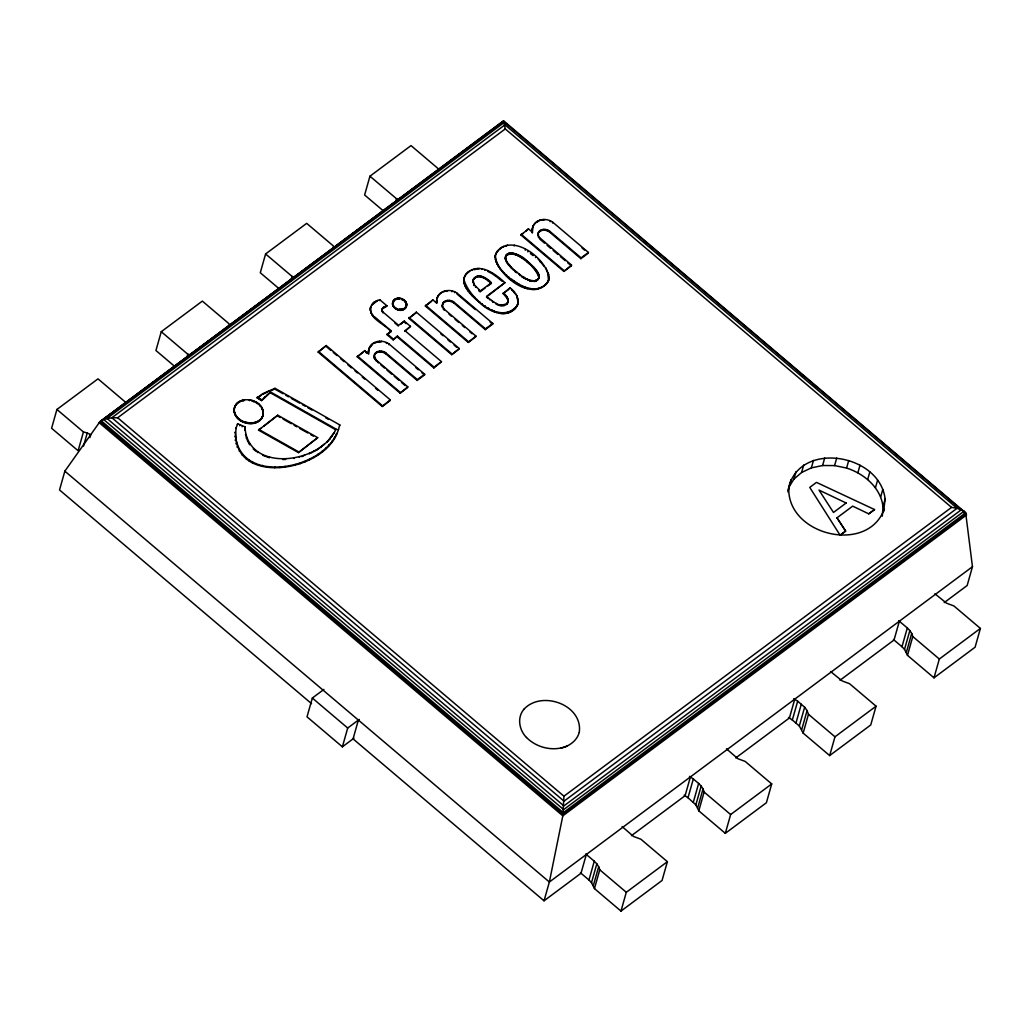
<?xml version="1.0" encoding="UTF-8"?>
<svg xmlns="http://www.w3.org/2000/svg" width="1032" height="1032" viewBox="0 0 1032 1032"><rect width="100%" height="100%" fill="white"/><g stroke="black" fill="none" stroke-linecap="round" stroke-linejoin="round"><path stroke-width="1.5" d="M505.216 258.271L505.422 256.916L505.809 260.67C503.461 247.022 522.527 255.123 526.939 260.98C531.325 264.695 535.982 268.578 538.498 273.854C540.755 276.757 535.763 282.794 538.988 277.453M538.885 277.608C535.905 266.359 514.439 247.615 505.538 256.31M234.096 410.826C234.522 392.779 266.372 398.558 262.966 415.161L263.186 414.413L262.747 416.128L262.954 415.38C258.464 430.331 231.452 423.185 234.432 408.092L234.212 408.84M262.992 410.388L263.083 414.18L263.302 413.419M392.508 304.014L395.011 299.19C401.345 294.597 411.781 304.659 403.718 309.484C397.513 313.276 388.058 304.182 395.011 299.19M406.402 302.931L405.679 307.858M518.064 302.44L516.748 295.449L510.143 287.747L503.126 293.565L507.151 298.132L508.131 301.615L507.357 297.384L503.332 292.817M518.27 301.692L517.974 303.189L517.742 298.132M270.384 392.779L335.774 429.802L335.993 429.041L270.59 392.031L261.56 400.584L257.136 397.875L262.786 393.682L275.002 388.303L339.799 424.926L338.277 429.97L338.483 429.222C327.015 473.095 228.291 488.084 236.16 427.738L235.954 428.486L237.618 423.765L244.945 426.809C247.358 472.721 317.147 464.116 334.278 432.382L327.067 442.212L327.273 441.464M336.522 434.137L336.742 433.375C320.849 470.915 236.444 485.827 235.322 431.879L235.103 432.627M495.076 257.561L495.786 253.795L495.566 254.543C509.034 229.362 550.959 260.038 548.521 280.717C533.944 304.169 495.837 275.183 495.386 255.278L495.179 256.026M548.521 280.717L548.315 272.422M579.287 732.269C583.028 704.83 541.8 690.021 524.062 709.1M882.308 516.168L883.005 506.635L885.121 499.127C879.896 452.764 796.781 440.019 788.113 490.329M883.573 511.653L885.121 499.127M368.476 350.725L368.682 349.977L368.334 353.434L369.017 348.674L368.811 349.422C371.004 340.805 382.524 339.051 389.025 343.978L424.668 374.203L424.462 374.951L417.16 380.395L385.942 353.912C382.678 351.086 376.28 350.841 374.293 355.279C375.596 350.171 382.769 350.119 386.149 353.163L417.38 379.647L417.16 380.395M436.446 301.292L436.652 300.544L436.459 302.66L437.155 297.9L436.936 298.648C439.142 290.031 450.662 288.289 457.15 293.217L492.793 323.442L492.587 324.19L485.285 329.621L454.067 303.15C450.803 300.325 444.405 300.08 442.431 304.517C443.734 299.409 450.894 299.345 454.273 302.402L485.504 328.873L485.285 329.621M532.215 228.962L532.435 228.214L532.28 233.051L532.77 226.911L532.551 227.672C534.757 219.055 546.276 217.3 552.765 222.228L588.408 252.453L588.201 253.201L580.9 258.645L549.682 232.161C546.663 229.659 541.516 229.143 538.743 232.277L538.949 231.529C541.723 228.395 546.87 228.91 549.901 231.413L581.119 257.884L580.9 258.645M370.269 309.11L370.682 306.955C368.334 319.094 385.181 323.906 390.973 331.659L386.987 334.626L393.166 339.863L397.423 336.11L434.085 367.198L433.866 367.947L397.204 336.858M517.238 305.343C509.176 320.397 488.42 311.832 479.416 302.35C471.082 295.668 456.428 281.865 468.386 271.816C480.86 262.734 495.683 274.177 504.932 282.665L486.446 297.035L488.188 298.519L486.653 296.287L504.932 282.665M381.84 310.555L382.214 308.878L381.995 311.509L382.059 309.806M378.434 362.877L374.268 358.13L374.513 354.531M442.186 305.911L442.393 305.162L442.393 307.368L442.638 303.769M537.801 234.922L538.253 232.78L538.678 237.786L538.007 234.174M517.806 303.872L518.193 302.428M787.906 491.954L790.963 479.738M507.86 302.66L508.067 301.912L506.235 304.737L508.35 300.854M56.915 409.459L51.6 428.254L78.122 450.752L83.437 431.957L56.915 409.459L98.001 378.847L124.524 401.345L125.401 403.744M944.203 602.624L967.152 585.518L972.467 566.723L965.668 512.827L503.99 121.131L99.988 421.637L64.848 471.16L59.533 489.955L311.548 703.669M83.553 446.03L87.23 433.014L83.437 431.957M89.939 437.568L90.764 434.678L87.23 433.014M229.594 325.648L228.859 323.596L202.337 301.099L161.263 331.711L155.935 350.506L175.234 366.863M186.96 357.098L187.785 354.208L161.263 331.711M333.929 247.886L333.207 245.835L306.685 223.351L265.598 253.962L260.283 272.745L279.569 289.115M234.664 407.124L234.445 407.872L234.999 406.195M234.096 409.833L234.316 409.072M234.78 406.943L235.438 405.292M235.219 406.053L235.98 404.441M234.187 411.845L234.303 410.078M235.773 405.202L236.625 403.654M234.406 412.865L234.406 411.097M236.405 404.402L237.36 402.906M234.728 413.871L234.612 412.103M237.141 403.667L238.173 402.235M235.141 414.864L234.935 413.123M235.67 415.832L235.361 414.116M240.056 401.087L239.837 401.848L240.882 401.383M236.302 416.773L235.889 415.083M237.025 417.689L236.509 416.025M242.198 400.261L241.978 401.009L244.326 400.519M237.824 418.553L237.231 416.941M243.139 400.726L243.346 399.965M237.412 424.513L237.618 423.765M238.715 419.366L238.044 417.792M234.896 436.884L235.103 436.136M239.682 420.127L238.934 418.618M235.206 440.342L235.425 439.593M240.714 420.811L239.888 419.366M239.721 425.764L239.94 425.016M241.798 421.443L240.92 420.063M235.941 443.799L236.16 443.05M242.946 421.998L242.017 420.695M249.538 399.81L249.331 400.571L250.802 400.055M242.185 426.784L242.391 426.035M237.102 447.23L237.308 446.482M244.132 422.488L243.165 421.25M245.358 422.888L245.564 422.14L244.352 421.727M251.834 401.113L252.053 400.364M244.945 426.809L244.765 430.047L244.971 429.299M246.596 423.197L246.816 422.449C252.582 423.804 260 422.153 262.618 416.309L262.399 417.057M239.321 451.319L239.527 450.571M247.861 423.442L248.067 422.681M254.453 401.255L254.246 402.003L253.059 401.525M245.474 434.317L247.822 441.632M249.125 423.584L249.344 422.836M255.601 401.809L256.478 403.19L256.684 402.428M250.389 423.636L250.595 422.888M246.338 438.381L246.558 437.632M290.895 280.781L292.12 276.447L265.598 253.962M242.249 455.164L242.468 454.415M251.64 423.61L251.847 422.862M258.684 398.687L258.89 397.939L257.342 397.127M257.51 403.886L257.716 403.125M252.866 423.494L253.072 422.733M258.684 403.886L260.167 406.311L260.387 405.563M260.167 399.59L258.89 397.939M254.053 423.288L254.272 422.527M262.786 393.682L262.567 394.43L267.288 392.083M255.201 422.991L255.42 422.243M261.56 400.584L270.59 392.031M245.835 458.685L246.055 457.924M249.925 444.031L249.705 444.779L248.454 442.676M256.31 422.617L256.517 421.869M261.096 406.466L262.463 410.13L262.683 409.382M257.355 422.153L257.561 421.404M264.36 397.888L264.579 397.139M261.509 408.169L261.728 407.421M258.322 421.624L258.542 420.875M262.038 409.136L262.257 408.388M259.226 421.017L259.445 420.269M260.051 420.347L260.257 419.585M267.314 395.282L267.52 394.534M248.983 460.853L249.202 460.104M268.681 390.741L268.475 391.489L274.796 389.064L283.065 393.734M260.774 419.598L260.993 418.85M262.992 412.155L263.212 411.407M261.418 418.798L261.638 418.05M263.096 413.174L263.315 412.413M258.516 430.138L277.763 415.212L317.701 437.671L298.454 452.609L258.516 430.138L261.057 428.254M261.96 417.96L262.18 417.199M252.376 462.762L252.582 462.001M274.796 389.064L275.002 388.303M257.703 452.571L257.923 451.822M255.962 464.361L256.168 463.613M263.147 454.635L262.941 455.383L269.391 457.757L269.61 457.008M262.115 466.154L262.322 465.406M263.599 426.358L277.763 415.212M268.397 467.29L268.604 466.529M274.693 467.728L274.912 466.98M279.84 467.56L280.046 466.812M283.116 458.814L282.897 459.562L285.722 459.421M284.897 467.083L285.116 466.335M318.179 352.144L326.241 345.552L390.29 399.861L390.083 400.61L382.214 406.479L318.179 352.144L326.241 345.552M438.278 170.138L437.542 168.087L411.02 145.602L369.946 176.201L364.618 194.996L383.917 211.354M289.85 466.296L290.057 465.535M294.055 458.556L294.275 457.808M298.454 452.609L317.701 437.671M295.062 465.187L295.281 464.439M299.396 457.421L299.603 456.673M300.106 463.742L300.312 462.994M304.711 455.112L301.95 456.647M304.93 461.975L305.15 461.227M309.329 453.899L309.536 453.151M309.536 459.898L309.742 459.15M314.05 450.803L313.844 451.552L317.521 449.552L324.358 444.121M313.87 457.524L314.076 456.763M317.521 449.552L317.727 448.804M317.908 454.854L318.127 454.093M320.952 447.333L321.171 446.572M321.894 452.003L322.113 451.255M325.557 448.894L325.777 448.133M395.243 203.033L396.469 198.699L369.946 176.201M329.698 439.361L329.918 438.613M328.873 445.527L329.079 444.779M332.046 436.33L332.252 435.581M331.814 441.928L332.033 441.18M377.751 300.428L373.945 302.273L371.649 305.124L377.751 300.428L379.892 299.835L387.026 305.885L382.446 308.813L383.646 307.188L387.026 305.885M374.048 356.685L374.268 355.924L376.216 360.065L407.795 386.845L407.575 387.593L400.119 393.153L357.214 356.775L364.696 350.609L368.747 354.053L368.553 352.673M370.32 310.555L370.488 308.362M334.368 438.123L334.587 437.375M372.578 304.001L372.797 303.253M371.03 313.07L370.54 309.806M373.739 303.021L373.945 302.273M339.593 425.674L339.799 424.926M375.545 302.002L375.764 301.241M372.423 315.482L371.236 312.322M364.696 350.609L366.515 353.086M374.435 317.624L372.642 314.721M379.673 300.583L379.892 299.835M369.533 347.436L369.327 348.184L373.339 343.204M368.308 352.067L368.527 351.306M370.011 347.01L370.217 346.262M370.862 345.913L371.068 345.165M371.855 344.92L372.075 344.172M382.911 308.349L383.117 307.601M383.44 307.936L383.646 307.188M382.717 311.703L382.872 312.877L382.201 310.761M384.02 307.588L384.227 306.827M374.784 342.405L374.564 343.153L376.151 342.534M384.872 307.149L385.078 306.401M385.8 306.839L386.02 306.078M377.918 341.386L377.712 342.134L381.053 342.005L381.272 341.257M374.99 354.028L375.209 353.279M374.268 358.13L374.487 357.382M376.087 353.008L376.306 352.247M379.35 341.966L379.57 341.205M374.938 359.536L375.145 358.788M377.518 352.273L377.725 351.525M376.009 360.826L376.216 360.065M392.508 303.537L393.257 300.957M393.308 301.305L393.527 300.557M379.183 351.886L379.389 351.138M392.547 304.505L392.715 303.266M393.618 300.918L393.837 300.17M392.65 304.995L392.766 303.756M393.979 300.557L394.185 299.809M392.805 305.485L392.87 304.247M394.366 300.235L394.585 299.486M393.011 305.962L393.024 304.737M393.269 306.427L393.218 305.214M395.488 298.932L395.269 299.68L396.868 299.138M393.566 306.891L393.476 305.678M380.976 351.873L381.182 351.112M395.772 299.461L395.991 298.712M393.914 307.33L393.785 306.13M396.314 299.28L396.52 298.532M394.301 307.742L394.121 306.569M386.987 334.626L391.18 330.898L374.642 316.876M394.727 308.129L394.521 306.994M397.436 299.048L397.655 298.287M382.769 352.222L382.988 351.473M395.192 308.504L394.946 307.381M398.03 298.983L398.236 298.235M395.695 308.839L395.411 307.742M398.636 298.97L398.842 298.222M386.394 343.45L386.613 342.701M396.224 309.136L395.901 308.078M399.242 298.996L399.448 298.248M384.459 352.918L384.678 352.17M396.778 309.406L396.43 308.387M399.848 299.074L400.068 298.312M390.973 331.659L391.18 330.898M397.346 309.639L396.985 308.658M397.939 309.832L397.552 308.89M401.267 298.583L402.222 299.757L402.428 299.009M385.942 353.912L386.149 353.163M388.806 344.727L389.025 343.978M398.533 309.987L398.752 309.239L403.422 308.955L406.157 306.697M401.642 299.525L401.861 298.777M399.139 310.103L399.358 309.342M399.758 310.168L399.965 309.419M402.983 299.28L403.796 300.673L404.002 299.912M400.364 310.193L400.571 309.445M403.293 300.338L403.512 299.577M400.958 310.18L401.177 309.432M393.166 339.863L397.423 336.11M401.551 310.129L401.77 309.368M404.48 300.286L405.731 302.737L405.937 301.989M402.132 310.026L402.338 309.278M404.686 301.421L404.905 300.673M402.686 309.884L402.893 309.136M405.073 301.847L405.292 301.086M403.215 309.703L403.422 308.955M405.421 302.286L405.64 301.525M403.718 309.484L403.925 308.736M404.183 309.226L404.402 308.478M405.976 303.202L406.195 302.453M404.621 308.929L404.841 308.181M405.021 308.607L405.228 307.858M406.337 304.169L406.556 303.421M405.37 308.245L405.589 307.497M406.44 304.659L406.66 303.911M406.492 305.15L406.698 304.401M406.157 307.02L406.698 304.879M400.661 324.37L404.273 321.094L410.504 326.383L404.647 331.349L410.504 326.383M382.214 406.479L390.29 399.861M408.853 318.32L416.322 312.141L459.201 348.493L458.982 349.255L451.706 354.673L408.853 318.32L414.903 313.805M416.115 312.889L416.322 312.141M323.919 689.415L312.335 698.045L307.02 716.84L342.379 746.833L353.963 738.19M400.119 393.153L407.795 386.845M442.612 306.607L444.341 309.303L475.92 336.071L475.7 336.819L468.244 342.392L425.352 306.014L432.821 299.848L436.884 303.279L436.678 301.912M432.614 300.596L432.821 299.848M437.671 296.648L437.452 297.41L439.206 294.391M438.148 296.236L438.355 295.475M439.993 294.146L440.213 293.385M441.257 293.178L441.477 292.43M442.702 292.391L442.909 291.63M444.276 291.759L444.495 291.011M446.043 290.624L445.837 291.372L447.488 291.192M443.128 303.266L443.334 302.505M444.224 302.234L444.431 301.486M445.643 301.512L445.863 300.751M444.341 309.303L444.134 310.051L443.063 308.774M447.308 301.125L447.527 300.377M449.101 301.099L449.307 300.351M451.9 291.759L452.119 291.011M450.894 301.46L451.113 300.699M454.519 292.675L454.738 291.927M452.597 302.157L452.803 301.396M454.067 303.15L454.273 302.402M457.15 293.217L456.944 293.965L475.378 309.6M464.194 277.608L463.974 278.356L465.071 275.415M463.716 280.124L463.923 279.375C468.347 297.023 499.372 325.854 516.774 306.143L516.568 306.904M463.729 281.942L463.948 281.194M404.854 330.601L441.49 361.664L433.866 367.947M464.864 276.176L466.49 273.467M464.052 283.774L464.258 283.013M466.283 274.215L468.386 271.816M465.071 286.148L465.29 285.4M470.153 270.655L468.167 272.564M466.361 288.47L466.567 287.709M471.908 270.461L472.114 269.7M467.883 290.714L468.089 289.953M474.256 268.965L474.036 269.726L475.558 269.404M451.706 354.673L459.201 348.493M473.159 281.788L472.953 282.536L473.12 280.265L474.294 284.78L480.383 290.96L480.164 291.708L479.196 290.998M491.18 283.503L491.387 282.755C487.362 278.201 477.21 271.842 473.314 279.711C478.151 272.964 487.001 279.182 491.18 283.503L487.504 286.238M469.908 293.269L470.128 292.52M474.14 278.575L474.359 277.827M477.145 269.21L477.352 268.449M342.379 746.833L347.707 728.037L359.291 719.407M473.559 283.31L474.088 285.541L474.294 284.78M475.339 277.698L475.546 276.937M476.165 277.26L476.384 276.512M478.758 269.146L478.977 268.385M477.081 276.937L477.287 276.176M472.179 295.72L472.385 294.971M478.048 276.705L478.255 275.957M475.468 287.322L475.688 286.561M479.48 276.666L479.699 275.905M481.802 269.494L482.021 268.746M474.656 298.042L474.862 297.293M480.938 276.873L481.144 276.125M482.344 277.324L482.55 276.576M478.758 290.611L478.977 289.85M484.808 270.216L485.014 269.468M476.99 300.222L477.197 299.474M358.375 720.078L353.06 738.873L544.032 900.807L581.003 873.266L586.331 854.47M479.674 291.372L479.88 290.611M484.356 278.305L484.563 277.556M487.904 270.552L487.685 271.3L490.922 273.093M479.416 302.35L479.622 301.589M468.244 342.392L475.92 336.071M486.227 279.466L486.446 278.704M487.955 280.769L488.162 280.02M496.457 252.414L496.25 253.162L498.701 249.434M481.931 304.401L482.15 303.64M497.231 251.602L497.45 250.853M495.347 259.832L495.283 256.813M491.993 273.699L492.212 272.938M495.992 262.089L495.566 259.084M500.197 248.17L499.978 248.918L501.862 247.074M496.998 264.308L496.211 261.341M485.092 306.633L485.298 305.885M503.526 246.919L503.732 246.171M498.353 266.707L497.205 263.547M502.287 281.362L496.057 276.37L496.276 275.608M489.968 299.977L488.407 297.771M505.757 245.487L505.551 246.235L507.589 245.023M488.407 308.71L488.626 307.962M500.004 269.017L498.559 265.959M491.993 300.647L493.128 302.44L493.348 301.692L490.174 299.228M505.512 256.594L505.964 255.381M506.067 255.717L506.286 254.969M501.926 271.21L500.21 268.268M505.319 258.89L505.525 258.142M506.351 255.407L506.557 254.659M499.849 279.298L500.068 278.55M505.435 259.483L505.641 258.735M506.66 255.136L506.88 254.388M505.603 260.077L505.809 259.329M507.022 254.891L507.228 254.143M507.344 254.62L507.563 253.872M491.877 310.593L492.083 309.845M507.718 254.388L507.925 253.64M506.338 260.632L506.893 262.799L506.028 259.909M508.118 254.195L508.337 253.446M508.673 253.975L508.879 253.214M506.48 262.102L506.699 261.354M509.253 253.808L509.46 253.046M504.003 273.441L502.145 270.449M509.86 253.691L510.079 252.943M507.473 263.624L507.099 262.051M494.057 311.728L494.263 310.98M496.108 304.247L496.327 303.485L493.348 301.692M510.621 253.64L510.827 252.892M511.382 253.679L511.601 252.93M497.218 304.762L496.327 303.485M508.957 264.476L511.898 268.668L507.692 262.876M514.078 245.964L514.284 245.216M512.156 253.795L512.375 253.046M506.222 275.608L504.222 272.693M498.353 305.227L497.424 304.014M509.382 265.985L509.602 265.237M512.891 253.924L513.11 253.175M496.379 312.606L496.586 311.858M510.053 266.733L510.26 265.985M513.626 254.104L513.833 253.343M514.349 254.311L514.555 253.562M510.737 267.481L510.943 266.72M503.964 294.236L504.184 293.488M508.57 277.673L506.428 274.86M498.791 313.199L499.011 312.451M499.527 305.614L506.441 303.988M515.239 254.594L515.445 253.846M538.898 237.037L571.534 265.095L571.328 265.843L563.859 271.403L520.966 235.025L528.436 228.859L532.499 232.303M504.738 294.971L504.945 294.223M516.103 254.93L516.322 254.182M499.746 313.406L499.952 312.657M500.778 305.872L502.262 305.201M505.409 295.745L505.628 294.997M516.955 255.304L517.174 254.556M500.701 313.547L500.907 312.799M513.097 269.829L512.104 267.92M502.042 305.962L503.487 305.111M506.351 296.906L506.557 296.158M511.008 279.672L508.776 276.924M517.948 255.82L518.167 255.072M501.655 313.625L501.875 312.877M503.281 305.859L504.571 304.879M514.555 270.216L515.329 271.842L513.304 269.081M502.571 313.676L502.778 312.928M518.928 256.362L519.135 255.614M507.151 298.132L507.357 297.384M509.924 288.496L510.143 287.747M514.826 271.403L515.033 270.655M505.564 304.492L504.351 305.627M503.474 313.676L503.693 312.928M507.796 299.396L508.015 298.648M519.883 256.929L520.089 256.181M506.918 304.13L507.138 303.382M515.832 272.267L515.536 271.094M504.377 313.638L504.583 312.889M508.118 300.505L508.325 299.757M513.575 281.568L513.794 280.82L511.227 278.924M528.436 228.859L525.804 231.413M507.473 303.434L507.68 302.686M520.799 257.484L521.018 256.736M511.717 290.031L511.924 289.283M505.319 313.535L505.525 312.786M516.052 271.519L517.058 272.371L516.335 272.706M521.702 258.065L521.921 257.316M506.235 313.393L506.441 312.632M512.943 290.25L514.555 293.049L514.774 292.288M507.125 313.173L507.331 312.425M522.592 258.658L522.798 257.91M525.211 250.234L525.417 249.486M513.678 292.004L513.897 291.243M516.258 283.361L516.477 282.6L513.794 280.82M518.928 273.854L520.102 275.634L520.309 274.873L517.058 272.371M508.17 312.877L508.376 312.115M532.061 230.304L532.267 229.555M533.286 225.673L533.08 226.421L533.97 224.499M524.011 259.651L524.217 258.903M509.176 312.502L509.382 311.754M532.073 231.671L532.293 230.923M534.615 224.15L534.821 223.402M510.143 312.09L510.35 311.341M535.608 223.157L535.827 222.409M515.639 294.597L515.858 293.849M525.378 260.683L525.598 259.922M527.829 251.911L528.036 251.15M511.304 311.561L511.511 310.813M518.877 285.025L519.096 284.277L516.477 282.6M537.091 221.454L536.885 222.203L540.11 220.035M512.375 310.954L512.594 310.193M516.748 295.449L517.226 297.861L517.445 297.113M522.618 276.46L524.437 277.595L524.217 278.343L520.309 274.873M526.733 261.728L526.939 260.98M538.317 221.403L538.523 220.655M513.368 310.245L513.575 309.497M527.249 262.154L527.468 261.393M514.375 309.484L514.594 308.736M523.301 277.789L523.521 277.04M527.765 262.579L527.971 261.818M530.719 252.943L530.513 253.691L533.08 255.588L533.286 254.84M515.265 308.62L515.471 307.871M517.793 299.912L518 299.151M521.676 286.496L521.882 285.735L519.096 284.277M528.268 263.005L528.474 262.257M516.013 307.665L516.219 306.917M518.012 300.931L518.219 300.183M528.771 263.431L528.99 262.683M518.077 301.692L518.283 300.944M529.274 263.87L529.493 263.108M541.452 220.384L541.658 219.635M525.172 278.911L524.437 277.595M529.764 264.308L529.971 263.56M526.152 279.453L525.391 278.163M539.839 231.258L540.046 230.497M543.309 219.455L543.103 220.216L545.012 219.506M524.604 287.722L524.824 286.96L521.882 285.735M531.003 265.443L531.209 264.695M527.352 279.221L527.997 280.343L528.203 279.595L526.359 278.704M541.258 230.523L541.477 229.775M539.968 238.315L539.749 239.063L544.612 243.191M532.202 266.604L532.409 265.856M542.922 230.136L543.142 229.388M528.203 279.595L530.474 281.181L530.693 280.42L534.447 280.833L537.646 279.388M535.518 257.587L535.737 256.839M527.313 288.65L527.533 287.902L524.824 286.96M533.363 267.791L533.57 267.03M529.751 280.962L529.081 279.93M534.047 268.526L534.254 267.778M544.715 230.123L544.935 229.362M531.209 281.349L531.415 280.601M534.705 269.288L534.924 268.539M538.085 258.903L544.083 266.243M531.944 281.478L532.151 280.73M535.35 270.049L535.569 269.3M546.521 230.471L546.728 229.723M530.113 289.308L530.319 288.56C537.401 290.134 545.838 286.896 548.727 279.969M536.008 270.848L536.214 270.087M550.133 221.699L550.353 220.938M536.627 271.648L536.833 270.9M548.211 231.168L548.418 230.42M534.241 281.581L534.447 280.833M540.084 261.818L540.291 261.07M534.847 281.478L535.066 280.717M537.208 272.474L537.427 271.726M532.938 289.67L533.157 288.921M537.62 273.17L537.827 272.422M535.647 280.549L535.427 281.31L537.298 279.633M549.682 232.161L549.901 231.413M535.982 281.078L536.188 280.33M537.982 273.893L538.188 273.132M552.559 222.976L552.765 222.228M536.382 280.885L536.601 280.136M538.278 274.615L538.498 273.854M536.756 280.652L536.962 279.904M538.498 275.196L538.717 274.447M538.665 275.789L538.885 275.028M534.886 289.695L535.092 288.947M537.749 279.865L537.969 279.104M538.033 279.556L538.24 278.808M538.781 276.382L539.001 275.621M538.343 279.13L538.562 278.382M538.885 277.002L539.104 276.241M538.588 278.679L539.091 276.86M536.756 289.476L536.975 288.728M538.536 289.037L538.756 288.276M545.735 268.552L545.954 267.804M540.562 288.341L540.781 287.593M542.432 287.451L542.651 286.69M547.089 270.965L547.308 270.216M544.109 286.341L544.316 285.593M545.606 285.09L545.812 284.329M548.74 275.428L548.947 274.68M546.857 283.658L547.063 282.91M547.837 282.097L548.057 281.349M549.011 277.698L549.23 276.95M548.908 279.233L549.127 278.485M563.859 271.403L571.534 265.095M544.032 900.807L549.359 882.025L562.814 815.835L563.949 796.201L117.674 417.767L111.869 417.728L103.6 419.482L563.653 809.604L964.03 511.253L965.668 512.827L563.33 812.636L101.175 420.733M622.115 826.555L633.532 836.462L640.859 839.197L667.382 861.681L662.054 880.477L620.98 911.088L594.458 888.591L591.504 882.618L588.962 880.012L594.277 861.217L585.75 853.98M591.504 882.618L596.818 863.823L594.277 861.217M593.361 885.521L598.676 866.725L596.818 863.823M594.458 888.591L599.773 869.808L598.676 866.725M620.98 911.088L626.295 892.293L667.382 861.681M690.421 776.903L685.093 795.698L631.455 835.675M726.451 748.806L737.88 758.713L745.194 761.435L771.717 783.933L766.402 802.728L725.315 833.34L698.793 810.842L695.852 804.857L687.996 797.762L693.323 778.966L689.466 776.374M693.311 802.264L698.625 783.469L693.323 778.966M695.852 804.857L701.167 786.074L698.625 783.469M697.709 807.772L703.024 788.977L701.167 786.074M698.793 810.842L704.121 792.047L703.024 788.977M788.848 487.259L793.931 479.093L796.059 471.572M793.931 479.093L801.606 472.488L803.734 464.981M801.606 472.488L811.358 467.87L813.487 460.362M811.358 467.87L822.581 465.522L824.71 458.002M725.315 833.34L730.643 814.545L771.717 783.933M822.581 465.522L834.578 465.587L836.707 458.066M883.005 506.635C880.657 487.504 864.094 473.675 846.588 468.051L848.717 460.543M857.863 472.785L859.991 465.264M794.756 699.154L789.441 717.949L735.79 757.914M830.579 671.548L842.215 680.965L849.529 683.687L876.065 706.185L870.737 724.967L829.663 755.579L803.141 733.094L799.323 725.986L792.344 720.014L797.659 701.218L793.802 698.612M795.956 723.071L801.271 704.276L797.659 701.218M867.693 479.467L869.821 471.959M799.323 725.986L804.638 707.191L801.271 704.276M801.774 729.405L807.088 710.609L804.638 707.191M803.141 733.094L808.456 714.299L807.088 710.609M875.458 487.697L877.587 480.19M880.67 496.947L882.799 489.439M829.663 755.579L834.978 736.796L876.065 706.185M899.349 621.212L894.034 640.008L839.996 680.269M934.928 593.787L946.563 603.204L953.878 605.939L980.4 628.423L975.085 647.219L933.999 677.831L907.476 655.333L904.522 649.36L901.981 646.754L907.309 627.959L898.769 620.735M904.522 649.36L909.85 630.565L907.309 627.959M906.393 652.263L911.707 633.467L909.85 630.565M907.476 655.333L912.791 636.551L911.707 633.467M933.999 677.831L939.326 659.035L980.4 628.423M472.914 281.014L473.52 278.95M517.393 305.24L517.832 303.808M370.475 307.704L371.855 304.375M579.287 732.269C577.043 740.783 569.174 746.317 560.879 748.123M884.424 508.647C868.364 554.532 788.164 535.737 788.758 488.949M334.071 433.13L335.993 429.041M381.995 309.639L382.666 308.052M538.046 233.529L538.949 231.529M524.062 709.1C516.813 717.382 519.122 730.063 526.475 737.48M964.03 511.253L957.103 508.273L951.556 507.383L505.267 128.936L503.513 120.912L99.111 422.617L562.814 815.835L966.597 514.942L962.908 511.82M503.513 120.912L99.988 421.637L563.085 814.338L966.3 513.872L504.467 122.253L106.993 418.437L563.898 805.902L961.373 509.718M117.674 417.767L505.267 128.936M404.273 321.094L398.623 325.312L383.078 312.128M357.214 356.775L363.277 352.26M425.352 306.014L431.402 301.499M520.966 235.025L523.379 233.219M480.383 290.96L491.387 282.755M480.164 291.708L485.066 288.07M503.126 293.565L508.789 289.347M417.38 379.647L424.668 374.203M434.085 367.198L441.49 361.664M485.504 328.873L492.793 323.442M581.119 257.884L588.408 252.453M837.004 517.832L852.677 506.132L868.763 513.846L874.53 509.55L816.48 482.383L809.746 487.401L840.1 535.208L845.634 531.093L837.004 517.819L845.634 531.093L840.113 535.195M868.763 513.846L874.53 509.55M563.949 796.201L951.556 507.383M972.467 566.723L549.359 882.025L64.848 471.16M237.966 402.983L238.869 402.377M257.136 397.875L261.212 395.295M310.451 453.319L312.709 452.145M567.484 745.917C553.758 751.915 536.898 748.007 526.475 737.48M500.997 305.124L498.572 304.479M834.578 465.587L846.588 468.051M527.533 287.902L530.319 288.56M245.564 422.14L246.816 422.449M292.12 276.447L294.649 277.156M187.785 354.208L190.314 354.918M396.469 198.699L399.423 199.55M529.971 280.214L530.693 280.42M277.543 415.961L280.304 417.508M283.052 419.057L291.321 423.713M294.081 425.261L296.829 426.809M299.59 428.357L307.846 433.001M310.606 434.549L313.354 436.11M258.735 429.389L298.661 451.861M285.825 395.295L288.586 396.856M291.334 398.404L299.615 403.086M302.363 404.647L305.124 406.195M307.884 407.756L312.012 410.091M325.802 417.883L328.563 419.443M493.012 274.357L496.057 276.37M521.521 276.628L522.398 277.221M788.487 717.408L792.344 720.014M684.152 795.156L687.996 797.762M260.374 398.842L261.767 399.836M253.227 448.972L256.581 451.668M643.968 241.359L646.419 243.436M650.096 246.558L652.559 248.648M657.461 252.801L659.912 254.891M799.761 373.468L802.212 375.558M813.255 384.91L815.706 387M949.414 500.378L951.865 502.468M955.555 505.59L958.006 507.667M582.061 247.99L584.512 250.079M547.037 245.242L550.675 248.338M553.113 250.389L557.964 254.517M560.389 256.568L565.252 260.696M567.677 262.747L571.328 265.843M521.173 234.277L564.065 270.655M912.791 636.551L939.326 659.035M893.454 639.518L901.981 646.754M490.123 322.1L492.587 324.19M448.997 314.167L451.423 316.231M455.06 319.314L458.711 322.41M462.349 325.493L464.774 327.557M469.637 331.672L472.063 333.736M425.558 305.253L468.451 341.631M440.612 333.671L443.063 335.748M447.965 339.902L450.404 341.979M454.08 345.101L456.531 347.178M409.072 317.572L451.926 353.912M404.054 321.855L406.131 323.609M394.817 323.016L398.404 326.06M387.206 333.865L393.385 339.115M415.857 367.663L418.308 369.74M421.998 372.875L424.462 374.951M808.456 714.299L834.978 736.796M380.86 364.941L384.51 368.024M386.935 370.088L391.786 374.203M394.224 376.267L399.074 380.382M401.5 382.446L405.15 385.529M357.433 356.027L400.326 392.405M326.022 346.3L330.859 350.403M333.272 352.454L336.909 355.524M340.534 358.594L344.159 361.677M347.784 364.748L351.409 367.818M355.034 370.901L357.446 372.939M362.284 377.041L364.696 379.092M375.571 388.316L377.996 390.367M318.398 351.396L382.421 405.731M704.121 792.047L730.643 814.545M599.773 869.808L626.295 892.293M580.436 872.775L588.962 880.012M312.335 698.045L347.707 728.037M508.092 264.437L508.75 265.224M518.025 303.124L517.613 304.569L518.025 303.124M517.613 304.492L517.032 306.091L517.613 304.492M504.945 124.833L111.869 417.728L564.04 801.167L957.103 508.273L504.945 124.833M846.163 502.997L833.482 512.465L818.995 490.084L846.163 503.01"/></g></svg>
